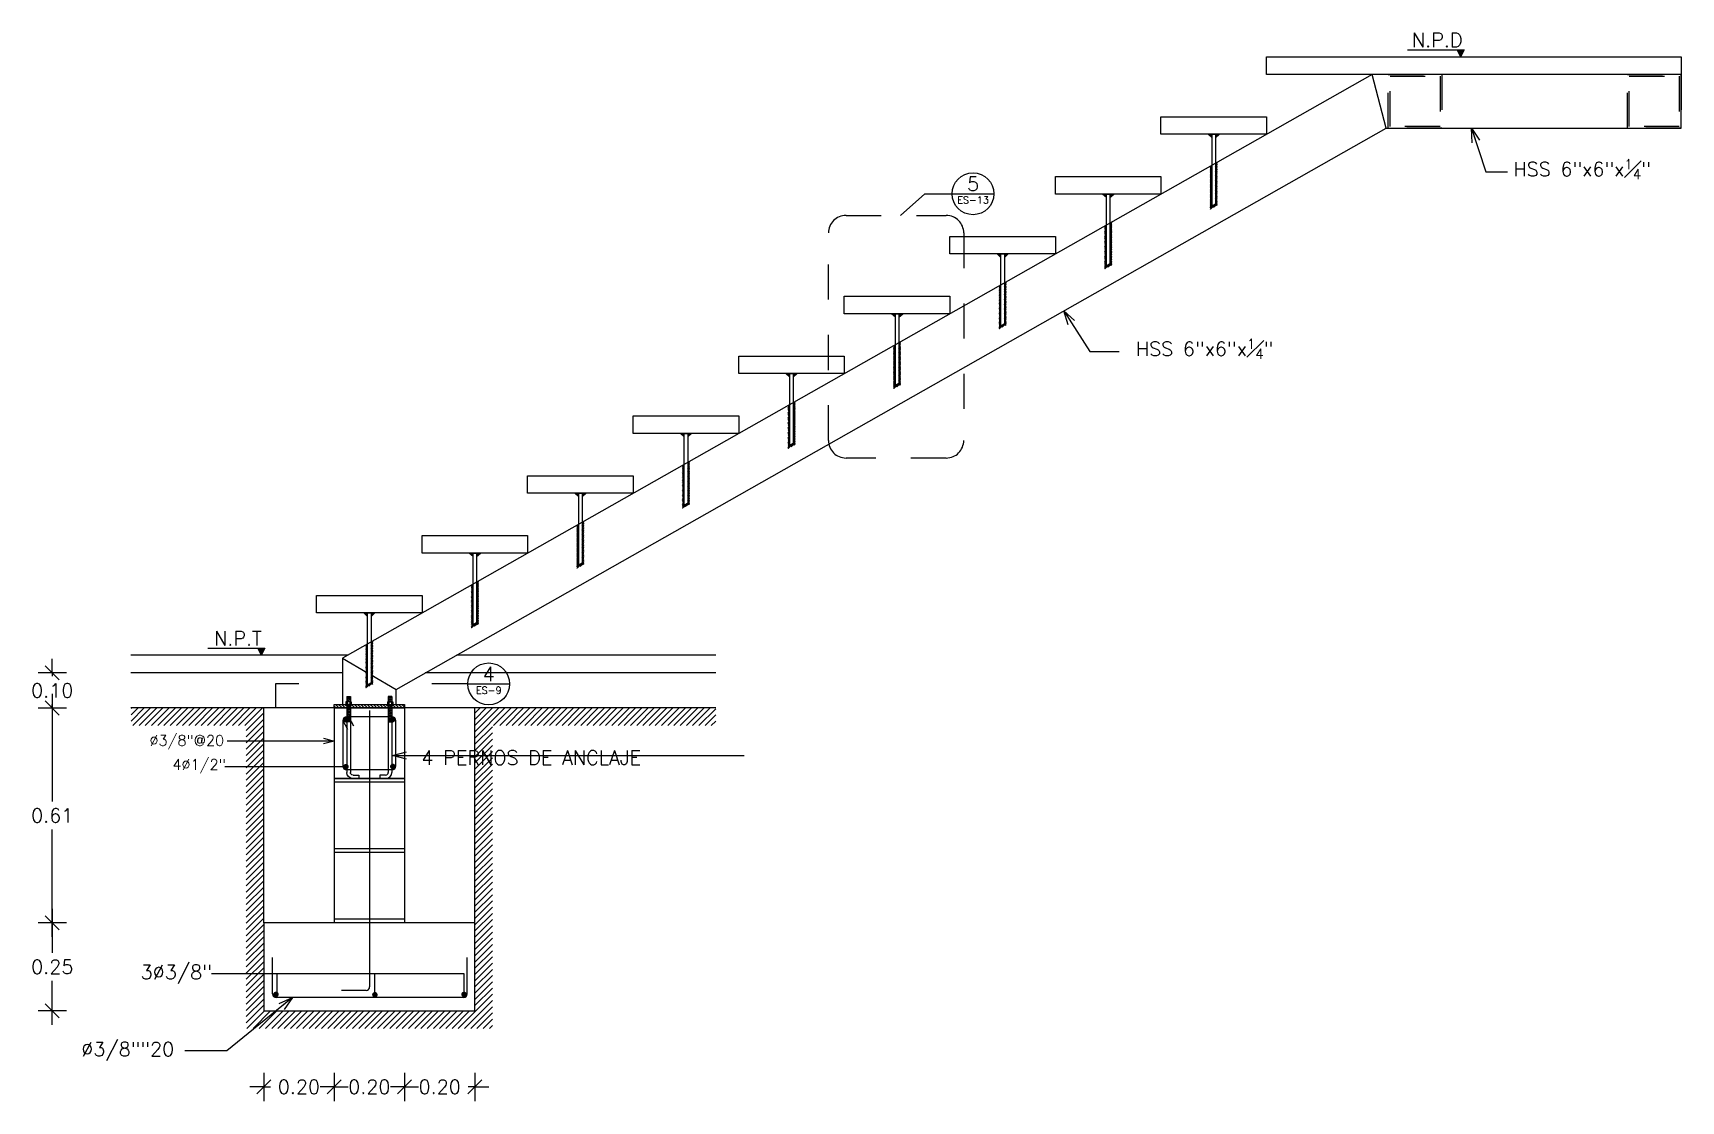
# Model space of a CAD drawing. Header units: metres. Extents: x -44 to 358, y -286 to 66.
# Drawn here: x 146.073 to 150.757, y 19.028 to 22.063 of the extents above; entities that cross this region are included whole.
import ezdxf

# ---------------------------------------------------------------- set-up
doc = ezdxf.new("R2010")
doc.units = ezdxf.units.M
doc.header["$LTSCALE"] = 0.3
doc.header["$PDMODE"] = 3
doc.linetypes.add('CONTINUA', pattern=[0])
doc.linetypes.add('HIDDEN2', pattern=[4.7625, 3.175, -1.5875])
for name, color, linetype in [('ACERO', 5, 'Continuous'), ('BORDES', 7, 'Continuous'), ('BP', 3, 'Continuous'), ('DIMTEXTO', 4, 'Continuous'), ('Escalera', 2, 'Continuous'), ('HATCH', 8, 'Continuous')]:
    doc.layers.add(name, color=color, linetype=linetype)
doc.styles.add('SMPLEX', font='simplex.shx')
doc.dimstyles.new('D-15', dxfattribs={"dimscale": 0.15, "dimtxt": 0.2, "dimasz": 0.2, "dimexe": 0.18, "dimexo": 0.2, "dimgap": 0.1, "dimtad": 0, "dimtih": 1, "dimtoh": 1, "dimzin": 0, "dimdsep": 46, "dimtxsty": 'SMPLEX', "dimblk": 'OBLIQUE', "dimcen": 0.09, "dimdle": 0.2, "dimclrd": 4, "dimclre": 4, "dimclrt": 4, "dimadec": 0, "dimazin": 0, "dimtfac": 1, "dimtofl": 0, "dimtmove": 0, "dimatfit": 3, "dimldrblk": 'OPEN30', "dimfxl": 1, "dimtolj": 1, "dimtzin": 0, "dimarcsym": 0})
doc.dimstyles.new('D-20', dxfattribs={"dimscale": 0.2, "dimtxt": 0.2, "dimasz": 0.2, "dimexe": 0.18, "dimexo": 0.2, "dimgap": 0.1, "dimtad": 0, "dimtih": 1, "dimtoh": 1, "dimzin": 0, "dimdsep": 46, "dimtxsty": 'SMPLEX', "dimblk": 'OBLIQUE', "dimcen": 0.09, "dimdle": 0.2, "dimclrd": 4, "dimclre": 4, "dimclrt": 4, "dimadec": 0, "dimazin": 0, "dimtfac": 1, "dimtofl": 0, "dimtmove": 0, "dimatfit": 3, "dimldrblk": 'OPEN30', "dimfxl": 0.5, "dimfxlon": 1, "dimtolj": 1, "dimtzin": 0, "dimarcsym": 0})
doc.dimstyles.new('DIM-20', dxfattribs={"dimscale": 0.2, "dimtxt": 0.2, "dimasz": 0.2, "dimexe": 0.2, "dimexo": 0.2, "dimgap": 0.1, "dimtad": 0, "dimtih": 1, "dimtoh": 1, "dimzin": 0, "dimdsep": 46, "dimtxsty": 'SMPLEX', "dimblk1": 'OBLIQUE', "dimblk2": 'OBLIQUE', "dimsah": 1, "dimcen": 0.2, "dimdle": 0.2, "dimclrd": 4, "dimclre": 4, "dimclrt": 4, "dimadec": 0, "dimazin": 0, "dimtfac": 1, "dimtmove": 1, "dimatfit": 3, "dimldrblk": 'OPEN30', "dimfxl": 0.2, "dimfxlon": 1, "dimtolj": 1, "dimtzin": 0, "dimarcsym": 0})
pattern_1 = [(45, (-200.8688388, 102.2536296), (-0.001767766953, 0.001767766953), []), (135, (-200.8688388, 102.2536296), (-0.005303300859, 0.001767766953), [0.00625, -0.00375])]
pattern_2 = [(15, (-380.4923194, 84.698541), (-0.00161761903, 0.00603703641), [])]

# ---------------------------------------------------------------- blocks, each defined once
blk = doc.blocks.new('A$C4CE467BB')
at = {"layer": 'DIMTEXTO', "color": 4, "linetype": 'Continuous', "ltscale": 0.1}
blk.add_circle((0.0595, 0), 0.0595, dxfattribs=at)
at = {"layer": 'DIMTEXTO', "color": 4, "linetype": 'Continuous', "ltscale": 0.1, "attachment_point": 5, "style": 'SMPLEX'}
for s, insert, char_height in [('5', (0.0597, 0.0281), 0.04), ('ES-13', (0.0596, -0.0178), 0.02)]:
    blk.add_mtext(s, dxfattribs=dict(at, insert=insert, char_height=char_height))
blk = doc.blocks.new('_OBLIQUE')
at = {"color": 0, "linetype": 'ByBlock'}
blk.add_line((-0.5, -0.5), (0.5, 0.5), dxfattribs=at)
blk = doc.blocks.new('*D673')
at = {"layer": 'DEFPOINTS', "color": 0, "transparency": 16777216}
for p in [(146.1282, 19.5344), (146.7293, 19.5344), (146.7293, 19.2844)]:
    blk.add_point(p, dxfattribs=at)
at = {"layer": 'DIMTEXTO', "color": 4, "lineweight": -2, "transparency": 16777216}
for p, q in [((146.1682, 19.5344), (146.0882, 19.5344)), ((146.1282, 19.5744), (146.1282, 19.4494)), ((146.1282, 19.2444), (146.1282, 19.3694)), ((146.1682, 19.2844), (146.0882, 19.2844))]:
    blk.add_line(p, q, dxfattribs=at)
at = {"layer": 'DIMTEXTO', "color": 4, "lineweight": -2, "transparency": 16777216, "xscale": 0.04000000000000001, "yscale": 0.04000000000000001, "zscale": 0.04000000000000001}
for p, rotation in [((146.1282, 19.5344), 90), ((146.1282, 19.2844), 270)]:
    blk.add_blockref('_OBLIQUE', p, dxfattribs=dict(at, rotation=rotation))
at = {"layer": 'DIMTEXTO', "color": 4, "transparency": 16777216, "insert": (146.1282, 19.4094), "char_height": 0.04, "attachment_point": 5, "style": 'SMPLEX'}
blk.add_mtext('\\A1;0.25', dxfattribs=at)
blk = doc.blocks.new('_Open30')
at = {"color": 0, "lineweight": -2}
for p, q in [((-1, 0.27), (0, 0)), ((0, 0), (-1, -0.27)), ((0, 0), (-1, 0))]:
    blk.add_line(p, q, dxfattribs=at)
blk = doc.blocks.new('*D674')
at = {"layer": 'DEFPOINTS', "color": 0, "transparency": 16777216}
for p in [(146.1282, 20.1449), (146.3518, 20.1449), (146.7293, 19.5344)]:
    blk.add_point(p, dxfattribs=at)
at = {"layer": 'DIMTEXTO', "color": 4, "lineweight": -2, "transparency": 16777216}
for p, q in [((146.1682, 20.1449), (146.0882, 20.1449)), ((146.1282, 20.1849), (146.1282, 19.8797)), ((146.1282, 19.4944), (146.1282, 19.7997)), ((146.1682, 19.5344), (146.0882, 19.5344))]:
    blk.add_line(p, q, dxfattribs=at)
at = {"layer": 'DIMTEXTO', "color": 4, "lineweight": -2, "transparency": 16777216, "xscale": 0.04000000000000001, "yscale": 0.04000000000000001, "zscale": 0.04000000000000001}
for p, rotation in [((146.1282, 20.1449), 90), ((146.1282, 19.5344), 270)]:
    blk.add_blockref('_OBLIQUE', p, dxfattribs=dict(at, rotation=rotation))
at = {"layer": 'DIMTEXTO', "color": 4, "transparency": 16777216, "insert": (146.1282, 19.8397), "char_height": 0.04, "attachment_point": 5, "style": 'SMPLEX'}
blk.add_mtext('\\A1;0.61', dxfattribs=at)
blk = doc.blocks.new('*D675')
at = {"layer": 'DEFPOINTS', "color": 0, "transparency": 16777216}
for p in [(146.1282, 20.2449), (146.3518, 20.2449), (146.3518, 20.1449)]:
    blk.add_point(p, dxfattribs=at)
at = {"layer": 'DIMTEXTO', "color": 4, "lineweight": -2, "transparency": 16777216}
for p, q in [((146.1282, 20.2449), (146.1282, 20.2849)), ((146.1682, 20.2449), (146.0882, 20.2449)), ((146.1282, 20.2449), (146.1282, 20.2349)), ((146.1682, 20.1449), (146.0882, 20.1449)), ((146.1282, 20.1449), (146.1282, 20.1549)), ((146.1282, 20.1449), (146.1282, 20.1049))]:
    blk.add_line(p, q, dxfattribs=at)
at = {"layer": 'DIMTEXTO', "color": 4, "lineweight": -2, "transparency": 16777216, "xscale": 0.04000000000000001, "yscale": 0.04000000000000001, "zscale": 0.04000000000000001}
for p, rotation in [((146.1282, 20.2449), 270), ((146.1282, 20.1449), 90)]:
    blk.add_blockref('_OBLIQUE', p, dxfattribs=dict(at, rotation=rotation))
at = {"layer": 'DIMTEXTO', "color": 4, "transparency": 16777216, "insert": (146.1282, 20.1949), "char_height": 0.04, "attachment_point": 5, "style": 'SMPLEX'}
blk.add_mtext('\\A1;0.10', dxfattribs=at)
blk = doc.blocks.new('*D676')
at = {"layer": 'DEFPOINTS', "color": 0, "transparency": 16777216}
for p in [(146.9293, 19.5344), (146.7293, 19.2844), (146.9293, 19.0682)]:
    blk.add_point(p, dxfattribs=at)
at = {"layer": 'DIMTEXTO', "color": 4, "lineweight": -2, "transparency": 16777216}
for p, q in [((146.7293, 19.0682), (146.6893, 19.0682)), ((146.7293, 19.1082), (146.7293, 19.0282)), ((146.7293, 19.0682), (146.7484, 19.0682)), ((146.9293, 19.0682), (146.9103, 19.0682)), ((146.9293, 19.1082), (146.9293, 19.0282)), ((146.9293, 19.0682), (146.9693, 19.0682))]:
    blk.add_line(p, q, dxfattribs=at)
at = {"layer": 'DIMTEXTO', "color": 4, "lineweight": -2, "transparency": 16777216, "xscale": 0.04000000000000001, "yscale": 0.04000000000000001, "zscale": 0.04000000000000001}
blk.add_blockref('_OBLIQUE', (146.7293, 19.0682), dxfattribs=at)
at = {"layer": 'DIMTEXTO', "color": 4, "lineweight": -2, "transparency": 16777216, "xscale": 0.04000000000000001, "yscale": 0.04000000000000001, "zscale": 0.04000000000000001, "rotation": 180}
blk.add_blockref('_OBLIQUE', (146.9293, 19.0682), dxfattribs=at)
at = {"layer": 'DIMTEXTO', "color": 4, "transparency": 16777216, "insert": (146.8293, 19.0682), "char_height": 0.04, "attachment_point": 5, "style": 'SMPLEX'}
blk.add_mtext('\\A1;0.20', dxfattribs=at)
blk = doc.blocks.new('*D677')
at = {"layer": 'DEFPOINTS', "color": 0, "linetype": 'Continuous', "transparency": 16777216}
for p in [(146.9293, 19.5344), (147.1293, 19.5344), (147.1293, 19.0682)]:
    blk.add_point(p, dxfattribs=at)
at = {"layer": 'HATCH', "color": 4, "linetype": 'Continuous', "lineweight": -2, "transparency": 16777216}
for p, q in [((146.9293, 19.0682), (146.8893, 19.0682)), ((146.9293, 19.1082), (146.9293, 19.0282)), ((146.9293, 19.0682), (146.9484, 19.0682)), ((147.1293, 19.0682), (147.1103, 19.0682)), ((147.1293, 19.1082), (147.1293, 19.0282)), ((147.1293, 19.0682), (147.1693, 19.0682))]:
    blk.add_line(p, q, dxfattribs=at)
at = {"layer": 'HATCH', "color": 4, "linetype": 'Continuous', "lineweight": -2, "transparency": 16777216, "xscale": 0.04000000000000001, "yscale": 0.04000000000000001, "zscale": 0.04000000000000001}
blk.add_blockref('_OBLIQUE', (146.9293, 19.0682), dxfattribs=at)
at = {"layer": 'HATCH', "color": 4, "linetype": 'Continuous', "lineweight": -2, "transparency": 16777216, "xscale": 0.04000000000000001, "yscale": 0.04000000000000001, "zscale": 0.04000000000000001, "rotation": 180}
blk.add_blockref('_OBLIQUE', (147.1293, 19.0682), dxfattribs=at)
at = {"layer": 'HATCH', "color": 4, "linetype": 'Continuous', "transparency": 16777216, "insert": (147.0293, 19.0682), "char_height": 0.04, "attachment_point": 5, "style": 'SMPLEX'}
blk.add_mtext('\\A1;0.20', dxfattribs=at)
blk = doc.blocks.new('*D678')
at = {"layer": 'DEFPOINTS', "color": 0, "linetype": 'Continuous', "transparency": 16777216}
for p in [(147.1293, 19.5344), (147.3293, 19.2844), (147.3293, 19.0682)]:
    blk.add_point(p, dxfattribs=at)
at = {"layer": 'HATCH', "color": 4, "linetype": 'Continuous', "lineweight": -2, "transparency": 16777216}
for p, q in [((147.1293, 19.0682), (147.0893, 19.0682)), ((147.1293, 19.1082), (147.1293, 19.0282)), ((147.1293, 19.0682), (147.1484, 19.0682)), ((147.3293, 19.0682), (147.3103, 19.0682)), ((147.3293, 19.1082), (147.3293, 19.0282)), ((147.3293, 19.0682), (147.3693, 19.0682))]:
    blk.add_line(p, q, dxfattribs=at)
at = {"layer": 'HATCH', "color": 4, "linetype": 'Continuous', "lineweight": -2, "transparency": 16777216, "xscale": 0.04000000000000001, "yscale": 0.04000000000000001, "zscale": 0.04000000000000001}
blk.add_blockref('_OBLIQUE', (147.1293, 19.0682), dxfattribs=at)
at = {"layer": 'HATCH', "color": 4, "linetype": 'Continuous', "lineweight": -2, "transparency": 16777216, "xscale": 0.04000000000000001, "yscale": 0.04000000000000001, "zscale": 0.04000000000000001, "rotation": 180}
blk.add_blockref('_OBLIQUE', (147.3293, 19.0682), dxfattribs=at)
at = {"layer": 'HATCH', "color": 4, "linetype": 'Continuous', "transparency": 16777216, "insert": (147.2293, 19.0682), "char_height": 0.04, "attachment_point": 5, "style": 'SMPLEX'}
blk.add_mtext('\\A1;0.20', dxfattribs=at)
blk = doc.blocks.new('A$C20960BEE')
at = {"layer": 'ACERO', "ltscale": 0.02}
h = blk.add_hatch(dxfattribs=at)
h.set_pattern_fill('ANSI31,_O', color=6, scale=0.05, angle=330)
h.set_pattern_definition(pattern_2)
h.paths.add_polyline_path([(0.01, 0.0446), (-0.01, 0.0446), (-0.01, 0.0152), (0.01, 0.0152)])
h = blk.add_hatch(dxfattribs=at)
h.set_pattern_fill('ANSI31,_O', color=6, scale=0.05, angle=330)
h.set_pattern_definition(pattern_2)
h.paths.add_polyline_path([(-0.01, -0.0992), (-0.01, 0), (0.01, 0), (0.01, -0.0992)])
at = {"layer": 'ACERO', "color": 6, "ltscale": 0.02}
for p, q in [((-0.015, 0.0152), (-0.015, 0)), ((-0.015, 0.0152), (0.015, 0.0152)), ((-0.015, 0), (0.015, 0)), ((-0.01, 0.0446), (-0.01, 0.0152)), ((0.01, 0.0446), (-0.01, 0.0446)), ((-0.01, 0), (-0.01, -0.3862)), ((-0.0075, 0.0152), (-0.0075, 0)), ((0.0075, 0.0152), (0.0075, 0)), ((0.01, 0.0446), (0.01, 0.0152)), ((0.01, 0), (0.01, -0.3862)), ((0.015, 0.0152), (0.015, 0)), ((-0.01, -0.0992), (0.01, -0.0992)), ((-0.025, -0.4012), (-0.0578, -0.4012)), ((-0.0578, -0.4012), (-0.0578, -0.421)), ((-0.0217, -0.421), (-0.0578, -0.421))]:
    blk.add_line(p, q, dxfattribs=at)
for radius, start in [(0.015, 270), (0.035, 275.37101)]:
    blk.add_arc((-0.025, -0.3862), radius, start, 360, dxfattribs=at)
blk = doc.blocks.new('A$C297A0DF8')
at = {"layer": 'DIMTEXTO', "color": 4, "linetype": 'Continuous', "ltscale": 0.1}
blk.add_line((0, 0), (0.119, 0), dxfattribs=at)
for points in [[(-0.4798, 0), (-0.5468, 0), (-0.5468, -0.0662)], [(0, 0), (-0.1024, 0)]]:
    blk.add_lwpolyline(points, dxfattribs=at)
blk.add_circle((0.0595, 0), 0.0595, dxfattribs=at)
at = {"layer": 'DIMTEXTO', "color": 4, "linetype": 'Continuous', "ltscale": 0.1, "attachment_point": 5, "style": 'SMPLEX'}
for s, insert, char_height in [('4', (0.0597, 0.0281), 0.04), ('ES-9', (0.0596, -0.0178), 0.02)]:
    blk.add_mtext(s, dxfattribs=dict(at, insert=insert, char_height=char_height))

msp = doc.modelspace()

# ---------------------------------------------------------------- hatches: boundary and pattern name
at = {"layer": 'HATCH'}
for points in [[(150.1412226, 22.0150344), (150.1208637, 22.0150344), (150.1310431, 21.9949379)], [(146.7323883, 20.3150344), (146.7120293, 20.3150344), (146.7222088, 20.2949379)]]:
    msp.add_hatch(color=256, dxfattribs=at).paths.add_polyline_path(points)
at = {"layer": 'HATCH', "ltscale": 0.02}
for points in [[(149.4243341, 21.7650814), (149.4243341, 21.7749379), (149.4132913, 21.7749379)], [(149.4343341, 21.7650814), (149.4343341, 21.7749379), (149.4453769, 21.7749379)], [(149.1243341, 21.5950814), (149.1243341, 21.6049379), (149.1132913, 21.6049379)], [(149.1343341, 21.5950814), (149.1343341, 21.6049379), (149.1453769, 21.6049379)], [(148.8243341, 21.4250814), (148.8243341, 21.4349379), (148.8132913, 21.4349379)], [(148.8243341, 21.4250814), (148.8243341, 21.4349379), (148.8132913, 21.4349379)], [(148.8343341, 21.4250814), (148.8343341, 21.4349379), (148.8453769, 21.4349379)], [(148.8343341, 21.4250814), (148.8343341, 21.4349379), (148.8453769, 21.4349379)], [(148.5243341, 21.2550814), (148.5243341, 21.2649379), (148.5132913, 21.2649379)], [(148.5243341, 21.2550814), (148.5243341, 21.2649379), (148.5132913, 21.2649379)], [(148.5343341, 21.2550814), (148.5343341, 21.2649379), (148.5453769, 21.2649379)], [(148.5343341, 21.2550814), (148.5343341, 21.2649379), (148.5453769, 21.2649379)], [(148.2243341, 21.0850814), (148.2243341, 21.0949379), (148.2132913, 21.0949379)], [(148.2343341, 21.0850814), (148.2343341, 21.0949379), (148.2453769, 21.0949379)], [(147.9243341, 20.9150814), (147.9243341, 20.9249379), (147.9132913, 20.9249379)], [(147.9343341, 20.9150814), (147.9343341, 20.9249379), (147.9453769, 20.9249379)], [(147.6243341, 20.7450814), (147.6243341, 20.7549379), (147.6132913, 20.7549379)], [(147.6343341, 20.7450814), (147.6343341, 20.7549379), (147.6453769, 20.7549379)], [(147.3243341, 20.5750814), (147.3243341, 20.5849379), (147.3132913, 20.5849379)], [(147.3343341, 20.5750814), (147.3343341, 20.5849379), (147.3453769, 20.5849379)], [(147.0243341, 20.4050814), (147.0243341, 20.4149379), (147.0132913, 20.4149379)], [(147.0343341, 20.4050814), (147.0343341, 20.4149379), (147.0453769, 20.4149379)]]:
    msp.add_hatch(color=256, dxfattribs=at).paths.add_polyline_path(points)
h = msp.add_hatch(dxfattribs=at)
h.set_pattern_fill('ANSI38,_I', color=256, scale=0.02, style=2)
h.set_pattern_definition([(45, (-200.2688388, 102.5936296), (-0.001767766953, 0.001767766953), []), (135, (-200.2688388, 102.5936296), (-0.005303300859, 0.001767766953), [0.00625, -0.00375])])
h.paths.add_polyline_path([(149.4193341, 21.6836171), (149.4193341, 21.5620582), (149.4393341, 21.5737249), (149.4393341, 21.6952838), (149.4343341, 21.6923671), (149.4343341, 21.5765967), (149.4243341, 21.5707634), (149.4243341, 21.6865338)])
h = msp.add_hatch(dxfattribs=at)
h.set_pattern_fill('ANSI38,_I', color=256, scale=0.02, style=2)
h.set_pattern_definition([(45, (-200.5688388, 102.4236296), (-0.001767766953, 0.001767766953), []), (135, (-200.5688388, 102.4236296), (-0.005303300859, 0.001767766953), [0.00625, -0.00375])])
h.paths.add_polyline_path([(149.1193341, 21.5136171), (149.1193341, 21.3920582), (149.1393341, 21.4037249), (149.1393341, 21.5252838), (149.1343341, 21.5223671), (149.1343341, 21.4065967), (149.1243341, 21.4007634), (149.1243341, 21.5165338)])
h = msp.add_hatch(dxfattribs=at)
h.set_pattern_fill('ANSI38,_I', color=256, scale=0.02, style=2)
h.set_pattern_definition(pattern_1)
h.paths.add_polyline_path([(148.8193341, 21.3436171), (148.8193341, 21.2220582), (148.8393341, 21.2337249), (148.8393341, 21.3552838), (148.8343341, 21.3523671), (148.8343341, 21.2365967), (148.8243341, 21.2307634), (148.8243341, 21.3465338)])
h = msp.add_hatch(dxfattribs=at)
h.set_pattern_fill('ANSI38,_I', color=256, scale=0.02, style=2)
h.set_pattern_definition(pattern_1)
h.paths.add_polyline_path([(148.8193341, 21.3436171), (148.8193341, 21.2220582), (148.8393341, 21.2337249), (148.8393341, 21.3552838), (148.8343341, 21.3523671), (148.8343341, 21.2365967), (148.8243341, 21.2307634), (148.8243341, 21.3465338)])
h = msp.add_hatch(dxfattribs=at)
h.set_pattern_fill('ANSI38,_I', color=256, scale=0.02, style=2)
h.set_pattern_definition([(45, (-201.1688388, 102.0836296), (-0.001767766953, 0.001767766953), []), (135, (-201.1688388, 102.0836296), (-0.005303300859, 0.001767766953), [0.00625, -0.00375])])
h.paths.add_polyline_path([(148.5193341, 21.1736171), (148.5193341, 21.0520582), (148.5393341, 21.0637249), (148.5393341, 21.1852838), (148.5343341, 21.1823671), (148.5343341, 21.0665967), (148.5243341, 21.0607634), (148.5243341, 21.1765338)])
h = msp.add_hatch(dxfattribs=at)
h.set_pattern_fill('ANSI38,_I', color=256, scale=0.02, style=2)
h.set_pattern_definition([(45, (-201.1688388, 102.0836296), (-0.001767766953, 0.001767766953), []), (135, (-201.1688388, 102.0836296), (-0.005303300859, 0.001767766953), [0.00625, -0.00375])])
h.paths.add_polyline_path([(148.5193341, 21.1736171), (148.5193341, 21.0520582), (148.5393341, 21.0637249), (148.5393341, 21.1852838), (148.5343341, 21.1823671), (148.5343341, 21.0665967), (148.5243341, 21.0607634), (148.5243341, 21.1765338)])
h = msp.add_hatch(dxfattribs=at)
h.set_pattern_fill('ANSI38,_I', color=256, scale=0.02, style=2)
h.set_pattern_definition([(45, (-201.4688388, 101.9136296), (-0.001767766953, 0.001767766953), []), (135, (-201.4688388, 101.9136296), (-0.005303300859, 0.001767766953), [0.00625, -0.00375])])
h.paths.add_polyline_path([(148.2193341, 21.0036171), (148.2193341, 20.8820582), (148.2393341, 20.8937249), (148.2393341, 21.0152838), (148.2343341, 21.0123671), (148.2343341, 20.8965967), (148.2243341, 20.8907634), (148.2243341, 21.0065338)])
h = msp.add_hatch(dxfattribs=at)
h.set_pattern_fill('ANSI38,_I', color=256, scale=0.02, style=2)
h.set_pattern_definition([(45, (-201.7688388, 101.7436296), (-0.001767766953, 0.001767766953), []), (135, (-201.7688388, 101.7436296), (-0.005303300859, 0.001767766953), [0.00625, -0.00375])])
h.paths.add_polyline_path([(147.9193341, 20.8336171), (147.9193341, 20.7120582), (147.9393341, 20.7237249), (147.9393341, 20.8452838), (147.9343341, 20.8423671), (147.9343341, 20.7265967), (147.9243341, 20.7207634), (147.9243341, 20.8365338)])
h = msp.add_hatch(dxfattribs=at)
h.set_pattern_fill('ANSI38,_I', color=256, scale=0.02, style=2)
h.set_pattern_definition([(45, (-202.0688388, 101.5736296), (-0.001767766953, 0.001767766953), []), (135, (-202.0688388, 101.5736296), (-0.005303300859, 0.001767766953), [0.00625, -0.00375])])
h.paths.add_polyline_path([(147.6193341, 20.6636171), (147.6193341, 20.5420582), (147.6393341, 20.5537249), (147.6393341, 20.6752838), (147.6343341, 20.6723671), (147.6343341, 20.5565967), (147.6243341, 20.5507634), (147.6243341, 20.6665338)])
h = msp.add_hatch(dxfattribs=at)
h.set_pattern_fill('ANSI38,_I', color=256, scale=0.02, style=2)
h.set_pattern_definition([(45, (-202.3688388, 101.4036296), (-0.001767766953, 0.001767766953), []), (135, (-202.3688388, 101.4036296), (-0.005303300859, 0.001767766953), [0.00625, -0.00375])])
h.paths.add_polyline_path([(147.3193341, 20.4936171), (147.3193341, 20.3720582), (147.3393341, 20.3837249), (147.3393341, 20.5052838), (147.3343341, 20.5023671), (147.3343341, 20.3865967), (147.3243341, 20.3807634), (147.3243341, 20.4965338)])
h = msp.add_hatch(dxfattribs=at)
h.set_pattern_fill('ANSI38,_I', color=256, scale=0.02, style=2)
h.set_pattern_definition([(45, (-202.6688388, 101.2336296), (-0.001767766953, 0.001767766953), []), (135, (-202.6688388, 101.2336296), (-0.005303300859, 0.001767766953), [0.00625, -0.00375])])
h.paths.add_polyline_path([(147.0193341, 20.3236171), (147.0193341, 20.2020582), (147.0393341, 20.2137249), (147.0393341, 20.3352838), (147.0343341, 20.3323671), (147.0343341, 20.2165967), (147.0243341, 20.2107634), (147.0243341, 20.3265338)])
at = {"layer": 'HATCH', "lineweight": 0}
h = msp.add_hatch(dxfattribs=at)
h.set_pattern_fill('ANSI31', color=256, scale=0.1)
h.set_pattern_definition([(45, (156.956893, -3.458697), (-0.008838835, 0.008838835), [])])
h.paths.add_polyline_path([(146.7293341, 19.2843762), (146.7293341, 20.1449379), (146.3523283, 20.1449379), (146.3523283, 20.0949379), (146.6793341, 20.0949379), (146.6793341, 19.2343762), (147.3793341, 19.2343762), (147.3793341, 20.0949379), (148.013947, 20.0949379), (148.013947, 20.1449379), (147.3293341, 20.1449379), (147.3293341, 19.2843762)])
at = {"layer": 'HATCH'}
h = msp.add_hatch(dxfattribs=at)
h.set_pattern_fill('ANSI31', color=256, scale=0.002, angle=-90)
h.set_pattern_definition([(315, (178.6820334, 95.244001), (0.00449012806, 0.00449012806), [])])
h.paths.add_polyline_path([(147.1293341, 20.1549379), (147.1293341, 20.1449379), (146.9293341, 20.1449379), (146.9293341, 20.1549379)])

# ---------------------------------------------------------------- linework, layer by layer
at = {"color": 4}
for p, q in [((149.9795686, 22.0150344), (150.1412226, 22.0150344)), ((150.1208637, 22.0150344), (150.1310431, 21.9949379)), ((150.1412226, 22.0150344), (150.1310431, 21.9949379)), ((146.5707343, 20.3150344), (146.7323883, 20.3150344)), ((146.7120293, 20.3150344), (146.7222088, 20.2949379)), ((146.7323883, 20.3150344), (146.7222088, 20.2949379)), ((147.0451012, 19.3302381), (147.0451012, 19.3896125))]:
    msp.add_line(p, q, dxfattribs=at)
at = {"color": 8}
for p, q in [((146.7293341, 19.5343762), (146.7293341, 20.1449379)), ((147.3293341, 19.5343762), (147.3293341, 20.1449379))]:
    msp.add_line(p, q, dxfattribs=at)
at = {"layer": 'ACERO'}
for p, q in [((146.9543341, 20.1096231), (146.9543341, 19.9796231)), ((146.9543341, 20.1096231), (146.967531, 20.0844887)), ((147.0943341, 20.1196231), (146.9643341, 20.1196231)), ((146.9706754, 20.1192574), (146.9838723, 20.0941231)), ((147.0293542, 20.1379256), (147.0301455, 19.3524562)), ((147.1043341, 19.9796231), (147.1043341, 20.1096231)), ((147.0943341, 19.9696231), (146.9643341, 19.9696231)), ((146.7543341, 19.3323762), (146.7543341, 19.4362929)), ((147.3075836, 19.3323762), (147.3075836, 19.4362929)), ((147.2975836, 19.3223762), (146.7643341, 19.3223762)), ((147.0201581, 19.342431), (146.9501581, 19.342431))]:
    msp.add_line(p, q, dxfattribs=at)
at = {"layer": 'ACERO', "color": 0}
for points in [[(149.4343341, 21.7749379), (149.4343341, 21.5765967), (149.4243341, 21.5707634), (149.4243341, 21.7749379)], [(149.1343341, 21.6049379), (149.1343341, 21.4065967), (149.1243341, 21.4007634), (149.1243341, 21.6049379)], [(148.8343341, 21.4349379), (148.8343341, 21.2365967), (148.8243341, 21.2307634), (148.8243341, 21.4349379)], [(148.5343341, 21.2649379), (148.5343341, 21.0665967), (148.5243341, 21.0607634), (148.5243341, 21.2649379)], [(148.2343341, 21.0949379), (148.2343341, 20.8965967), (148.2243341, 20.8907634), (148.2243341, 21.0949379)], [(147.9343341, 20.9249379), (147.9343341, 20.7265967), (147.9243341, 20.7207634), (147.9243341, 20.9249379)], [(147.6343341, 20.7549379), (147.6343341, 20.5565967), (147.6243341, 20.5507634), (147.6243341, 20.7549379)], [(147.3343341, 20.5849379), (147.3343341, 20.3865967), (147.3243341, 20.3807634), (147.3243341, 20.5849379)], [(147.0343341, 20.4149379), (147.0343341, 20.2165967), (147.0243341, 20.2107634), (147.0243341, 20.4149379)]]:
    msp.add_lwpolyline(points, close=True, dxfattribs=at)
at = {"layer": 'ACERO', "color": 4, "linetype": 'HIDDEN2'}
msp.add_lwpolyline([(148.5389176, 21.5446128), (148.6079445, 21.6058613), (148.6855868, 21.6058613), (148.8045493, 21.6058613)], dxfattribs=at)
at = {"layer": 'ACERO', "color": 4, "linetype": 'HIDDEN2', "ltscale": 0.025}
msp.add_lwpolyline([(148.3842464, 21.5446128), (148.6688164, 21.5446128, -0.414213562), (148.7188164, 21.4946128), (148.7188164, 20.9051799, -0.414213562), (148.6688164, 20.8551799), (148.3842464, 20.8551799, -0.414213562), (148.3342464, 20.9051799), (148.3342464, 21.4946128, -0.414213562)], format="xyb", close=True, dxfattribs=at)
at = {"layer": 'ACERO'}
for points, const_width in [([(146.9601221, 20.1113165, 1), (146.9679221, 20.1113165, 1)], 0.0078), ([(146.9588519, 20.113398, 1), (146.9632519, 20.113398, 1)], 0.0044), ([(147.0909823, 20.1113165, 1), (147.0987823, 20.1113165, 1)], 0.0078), ([(147.0998162, 20.113398, -1), (147.0954162, 20.113398, -1)], 0.0044), ([(146.9589794, 19.978329, 1), (146.9667794, 19.978329, 1)], 0.0078), ([(146.9588519, 19.9758481, -1), (146.9632519, 19.9758481, -1)], 0.0044), ([(147.0921253, 19.9788998, 1), (147.0999253, 19.9788998, 1)], 0.0078), ([(147.0998162, 19.9758481, 1), (147.0954162, 19.9758481, 1)], 0.0044), ([(146.7600844, 19.3313474, 1), (146.7678844, 19.3313474, 1)], 0.0078), ([(146.759574, 19.3277191, 1), (146.763574, 19.3277191, 1)], 0.004), ([(147.0412012, 19.3302381, 1), (147.0490012, 19.3302381, 1)], 0.0078), ([(147.29463, 19.3310975, 1), (147.30243, 19.3310975, 1)], 0.0078), ([(147.2992235, 19.3277191, 1), (147.3032235, 19.3277191, 1)], 0.004)]:
    msp.add_lwpolyline(points, format="xyb", close=True, dxfattribs=dict(at, const_width=const_width))
for centre, start, end in [((146.9643341, 20.1096231), 90, 180), ((147.0943341, 20.1096231), 0, 90), ((146.9643341, 19.9796231), 180, 270), ((147.0943341, 19.9796231), 270, 0), ((147.0201581, 19.352431), 270, 0), ((146.7643341, 19.3323762), 180, 270), ((147.2975836, 19.3323762), 270, 0)]:
    msp.add_arc(centre, 0.01, start, end, dxfattribs=at)
at = {"layer": 'BORDES', "color": 1}
for p, q in [((146.9293341, 20.1449379), (146.9293341, 19.5343762)), ((146.9293341, 20.1449379), (147.1293341, 20.1449379)), ((147.1293341, 20.1449379), (147.1293341, 19.5343762)), ((146.9293341, 19.9449379), (147.1293341, 19.9449379)), ((147.1293341, 19.5343762), (146.9293341, 19.5343762))]:
    msp.add_line(p, q, dxfattribs=at)
msp.add_lwpolyline([(146.9293341, 19.5343762), (146.7293341, 19.5343762), (146.7293341, 19.2843762), (147.3293341, 19.2843762), (147.3293341, 19.5343762), (147.1293341, 19.5343762)], dxfattribs=at)
at = {"layer": 'BP'}
for points in [[(146.9620716, 19.9780291), (146.6185104, 19.9780291)], [(147.29853, 19.3310975), (147.29853, 19.3896125), (146.5805676, 19.3896125)], [(146.7671186, 19.3322789), (146.7671186, 19.3907202)]]:
    msp.add_lwpolyline(points, dxfattribs=at)
at = {"layer": 'DIMTEXTO', "color": 2}
msp.add_lwpolyline([(147.1293341, 20.1549379), (147.1293341, 20.1449379), (146.9293341, 20.1449379), (146.9293341, 20.1549379)], close=True, dxfattribs=at)
at = {"layer": 'Escalera', "color": 8}
for p, q in [((149.9195128, 21.7925379), (149.8793341, 21.9449379)), ((146.9531341, 20.2867579), (147.0243341, 20.2452676)), ((147.0343341, 20.2394403), (147.1055341, 20.19795))]:
    msp.add_line(p, q, dxfattribs=at)
at = {"layer": 'Escalera', "color": 1}
msp.add_lwpolyline([(147.1055341, 20.19795), (149.9195128, 21.7925379), (150.7574163, 21.7925379), (150.7574163, 21.9449379), (149.8793341, 21.9449379), (146.9531341, 20.2867579), (146.9531341, 20.1549379), (147.1055341, 20.1549379), (147.1055341, 20.19795)], dxfattribs=at)
at = {"layer": 'Escalera', "color": 8, "linetype": 'HIDDEN2', "ltscale": 0.02}
for points in [[(149.9253563, 21.9449379), (150.0777563, 21.9449379), (150.0777563, 21.7925379), (149.9253563, 21.7925379)], [(149.9303563, 21.9399379), (150.0727563, 21.9399379), (150.0727563, 21.7975379), (149.9303563, 21.7975379)], [(150.6050163, 21.9449379), (150.7574163, 21.9449379), (150.7574163, 21.7925379), (150.6050163, 21.7925379)], [(150.6100163, 21.9399379), (150.7524163, 21.9399379), (150.7524163, 21.7975379), (150.6100163, 21.7975379)]]:
    msp.add_lwpolyline(points, close=True, dxfattribs=at)
at = {"layer": 'HATCH', "ltscale": 0.02}
for p, q in [((149.4243341, 21.7650814), (149.4132913, 21.7749379)), ((149.4343341, 21.7650814), (149.4453769, 21.7749379)), ((149.1243341, 21.5950814), (149.1132913, 21.6049379)), ((149.1343341, 21.5950814), (149.1453769, 21.6049379)), ((148.8243341, 21.4250814), (148.8132913, 21.4349379)), ((148.8243341, 21.4250814), (148.8132913, 21.4349379)), ((148.8343341, 21.4250814), (148.8453769, 21.4349379)), ((148.8343341, 21.4250814), (148.8453769, 21.4349379)), ((148.5243341, 21.2550814), (148.5132913, 21.2649379)), ((148.5243341, 21.2550814), (148.5132913, 21.2649379)), ((148.5343341, 21.2550814), (148.5453769, 21.2649379)), ((148.5343341, 21.2550814), (148.5453769, 21.2649379)), ((148.2243341, 21.0850814), (148.2132913, 21.0949379)), ((148.2343341, 21.0850814), (148.2453769, 21.0949379)), ((147.9243341, 20.9150814), (147.9132913, 20.9249379)), ((147.9343341, 20.9150814), (147.9453769, 20.9249379)), ((147.6243341, 20.7450814), (147.6132913, 20.7549379)), ((147.6343341, 20.7450814), (147.6453769, 20.7549379)), ((147.3243341, 20.5750814), (147.3132913, 20.5849379)), ((147.3343341, 20.5750814), (147.3453769, 20.5849379)), ((147.0243341, 20.4050814), (147.0132913, 20.4149379)), ((147.0343341, 20.4050814), (147.0453769, 20.4149379))]:
    msp.add_line(p, q, dxfattribs=at)
at = {"layer": 'HATCH', "linetype": 'Continuous'}
for p, q in [((146.9675694, 20.2949379), (146.351778, 20.2949379)), ((148.014223, 20.2949379), (147.2766893, 20.2949379)), ((146.9531341, 20.2449379), (146.351778, 20.2449379)), ((148.014223, 20.2449379), (147.188454, 20.2449379)), ((146.9558547, 20.1449379), (146.351778, 20.1449379)), ((148.014223, 20.1449379), (147.1055341, 20.1449379))]:
    msp.add_line(p, q, dxfattribs=at)
at = {"layer": 'HATCH', "color": 8, "linetype": 'Continuous', "ltscale": 0.02}
for p, q in [((147.1293341, 19.9449379), (146.9293341, 19.9449379)), ((147.1293341, 19.9343762), (146.9293341, 19.9343762)), ((147.1293341, 19.7449379), (146.9293341, 19.7449379)), ((147.1293341, 19.7343762), (146.9293341, 19.7343762)), ((147.1293341, 19.5449379), (146.9293341, 19.5449379)), ((147.1293341, 19.5343762), (146.9293341, 19.5343762))]:
    msp.add_line(p, q, dxfattribs=at)
at = {"layer": 'HATCH', "linetype": 'Continuous'}
for points in [[(149.5793341, 21.9949379), (150.7574163, 21.9949379), (150.7574163, 21.9449379), (149.5793341, 21.9449379)], [(149.2793341, 21.8249379), (149.5793341, 21.8249379), (149.5793341, 21.7749379), (149.2793341, 21.7749379)], [(148.9793341, 21.6549379), (149.2793341, 21.6549379), (149.2793341, 21.6049379), (148.9793341, 21.6049379)], [(148.6793341, 21.4849379), (148.9793341, 21.4849379), (148.9793341, 21.4349379), (148.6793341, 21.4349379)], [(148.3793341, 21.3149379), (148.6793341, 21.3149379), (148.6793341, 21.2649379), (148.3793341, 21.2649379)], [(148.0793341, 21.1449379), (148.3793341, 21.1449379), (148.3793341, 21.0949379), (148.0793341, 21.0949379)], [(147.7793341, 20.9749379), (148.0793341, 20.9749379), (148.0793341, 20.9249379), (147.7793341, 20.9249379)], [(147.4793341, 20.8049379), (147.7793341, 20.8049379), (147.7793341, 20.7549379), (147.4793341, 20.7549379)], [(147.1793341, 20.6349379), (147.4793341, 20.6349379), (147.4793341, 20.5849379), (147.1793341, 20.5849379)], [(146.8793341, 20.4649379), (147.1793341, 20.4649379), (147.1793341, 20.4149379), (146.8793341, 20.4149379)]]:
    msp.add_lwpolyline(points, close=True, dxfattribs=at)

# ---------------------------------------------------------------- block references
at = {"layer": 'DIMTEXTO', "color": 2}
msp.add_blockref('A$C4CE467BB', (148.6855868, 21.6058613), dxfattribs=at)
at = {"layer": 'HATCH', "linetype": 'Continuous'}
msp.add_blockref('A$C297A0DF8', (147.3090926, 20.2133394), dxfattribs=at)
at = {"layer": 'HATCH', "yscale": 0.5, "zscale": 0.5}
for p, xscale in [((146.9704484, 20.1549379), -0.5), ((147.0882197, 20.1549379), 0.5)]:
    msp.add_blockref('A$C20960BEE', p, dxfattribs=dict(at, xscale=xscale))

# ---------------------------------------------------------------- texts
at = {"color": 4, "char_height": 0.03, "attachment_point": 5, "style": 'SMPLEX'}
for s, insert in [('%%c3/8"@20', (146.510492, 20.0474857)), ('4%%c1/2"', (146.5456637, 19.9793213))]:
    msp.add_mtext(s, dxfattribs=dict(at, insert=insert))
at = {"layer": 'DIMTEXTO', "linetype": 'Continuous', "char_height": 0.04, "attachment_point": 5, "style": 'SMPLEX'}
for s, insert in [('{\\fRomanS|b1|i0|c0|p2;N.P.D}', (150.0644457, 22.0428593)), ('{\\fRomanS|b1|i0|c0|p2;N.P.T}', (146.6556114, 20.3428593)), ('\\pxql;4 PERNOS DE ANCLAJE', (147.4894632, 20.0038162, -3.11))]:
    msp.add_mtext(s, dxfattribs=dict(at, insert=insert))
at = {"layer": 'DIMTEXTO', "color": 4, "linetype": 'Continuous', "ltscale": 0.1, "char_height": 0.04, "attachment_point": 5, "style": 'SMPLEX'}
for insert in [(150.4625509, 21.675879), (149.3895666, 21.165399)]:
    msp.add_mtext('\\A1;{\\fSimplex|b0|i0|c0|p2; HSS 6"x6"x\\H0.7x;\\S1#4;\\H1.42857x;"}', dxfattribs=dict(at, insert=insert))
at = {"layer": 'DIMTEXTO', "color": 4, "char_height": 0.04, "attachment_point": 5, "style": 'SMPLEX'}
for s, insert in [('3%%C3/8"', (146.4804498, 19.3881165)), ('%%C3/8""20', (146.3426362, 19.1690829))]:
    msp.add_mtext(s, dxfattribs=dict(at, insert=insert))

# ---------------------------------------------------------------- dimensions: what is measured, and where the dimension line sits
at = {"layer": 'DIMTEXTO', "color": 2}
for base, p1, p2, picture, middle in [((146.1281713, 20.2449379), (146.351778, 20.1449379), (146.351778, 20.2449379), '*D675', (146.1281713, 20.1949379)), ((146.1281713, 20.1449379), (146.7293341, 19.5343762), (146.351778, 20.1449379), '*D674', (146.1281713, 19.8396571)), ((146.1281713, 19.5343762), (146.7293341, 19.2843762), (146.7293341, 19.5343762), '*D673', (146.1281713, 19.4093762))]:
    dim = msp.add_linear_dim(base=base, p1=p1, p2=p2, angle=90, dimstyle='DIM-20', dxfattribs=at)
    dim.commit()
    dim.dimension.update_dxf_attribs({"geometry": picture, "text_midpoint": middle})
dim = msp.add_linear_dim(base=(146.9293341, 19.0682249), p1=(146.7293341, 19.2843762), p2=(146.9293341, 19.5343762), dimstyle='DIM-20', dxfattribs=at)
dim.commit()
dim.dimension.update_dxf_attribs({"geometry": '*D676', "text_midpoint": (146.8293341, 19.0682249)})
at = {"layer": 'HATCH', "linetype": 'Continuous'}
for base, p1, p2, picture, middle in [((147.1293341, 19.0682249), (146.9293341, 19.5343762), (147.1293341, 19.5343762), '*D677', (147.0293341, 19.0682249)), ((147.3293341, 19.0682249), (147.1293341, 19.5343762), (147.3293341, 19.2843762), '*D678', (147.2293341, 19.0682249))]:
    dim = msp.add_linear_dim(base=base, p1=p1, p2=p2, dimstyle='DIM-20', dxfattribs=at)
    dim.commit()
    dim.dimension.update_dxf_attribs({"geometry": picture, "text_midpoint": middle})

# ---------------------------------------------------------------- leaders
at = {"linetype": 'CONTINUA'}
msp.add_leader([(147.0949838, 20.0098769, -3.11), (147.4492604, 20.0098769, -3.11)], dimstyle='DIM-20', override={"dimldrblk": 'Open30'}, dxfattribs=at)
at = {"layer": 'DIMTEXTO', "color": 1}
for points in [[(150.1617491, 21.7925379), (150.2029267, 21.6684163), (150.263976, 21.6684163)], [(149.0032251, 21.2733083), (149.0773357, 21.1579363), (149.1609309, 21.1579363)]]:
    msp.add_leader(points, dimstyle='D-20', override={"dimgap": 0.1, "dimtad": 0}, dxfattribs=at)
at = {"layer": 'DIMTEXTO'}
msp.add_leader([(146.9293341, 20.0508596), (146.6252877, 20.0508596)], dimstyle='D-15', dxfattribs=at)
at = {"layer": 'DIMTEXTO', "color": 2}
msp.add_leader([(146.8111002, 19.3223762), (146.624606, 19.1705789), (146.504731, 19.1705789)], dimstyle='DIM-20', dxfattribs=at)

doc.saveas('drawing.dxf')
